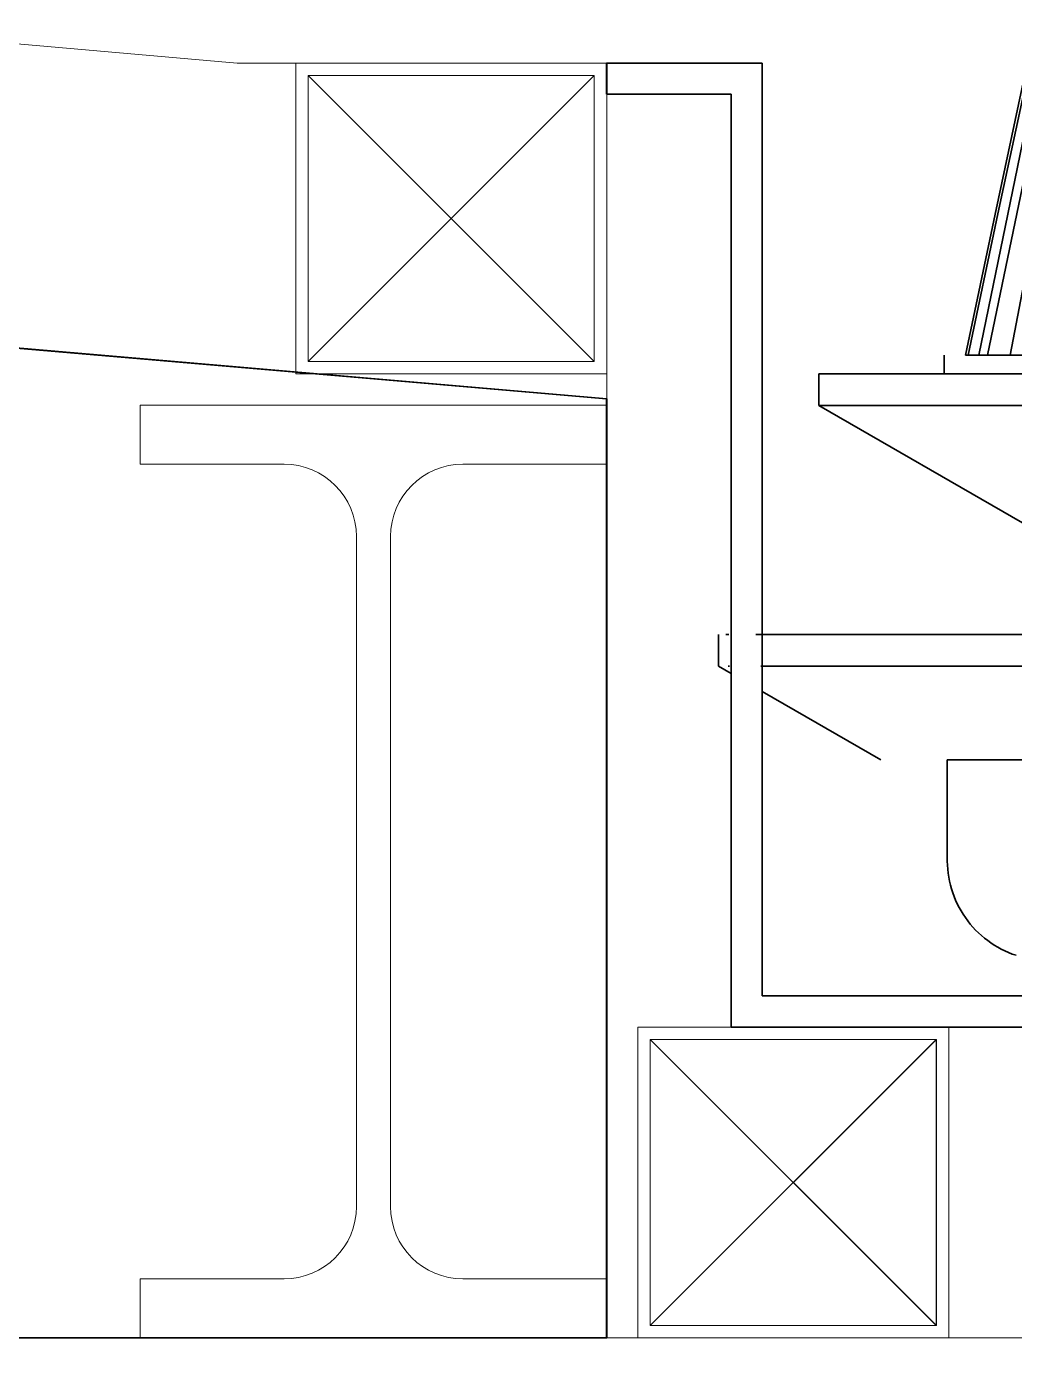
# Model space of a CAD drawing. Header units: millimetres. Extents: x -25371 to 2282244, y -90657 to 147824.
# Drawn here: x 1889756.9 to 1889915.8, y 2168.8 to 2383.1 of the extents above; entities that cross this region are included whole.
import ezdxf

# ---------------------------------------------------------------- set-up
doc = ezdxf.new("R2010")
doc.units = ezdxf.units.MM
doc.layers.add('000 - CONCRETE_COL_HATCH_', color=251, linetype='Continuous')
doc.layers.add('A-GLAZ-CURT', color=2, linetype='Continuous', lineweight=35)
doc.layers.add('P-PIPE', color=2, linetype='Continuous', lineweight=35)

# ---------------------------------------------------------------- blocks, each defined once
blk = doc.blocks.new('DPA_CP_Entrance Canopy Lower - Depth 4200-5687027-VS01 - ELEVATION 4')
at = {"layer": 'A-GLAZ-CURT', "lineweight": 9}
for p, q in [((3941.53, 106950), (1800, 107136.43)), ((4000.96, 106896.02), (1800.96, 107085.52)), ((4000.96, 106950), (3941.53, 106950)), ((3950.96, 106900), (3950.96, 106950)), ((3950.96, 106950), (4000.96, 106950)), ((4000.96, 106950), (4000.96, 106900)), ((4000.96, 106950), (4000.96, 106745)), ((3952.96, 106902), (3952.96, 106948)), ((3952.96, 106902), (3998.96, 106948)), ((3998.96, 106902), (3952.96, 106948)), ((3952.96, 106948), (3998.96, 106948)), ((3998.96, 106948), (3998.96, 106902)), ((3998.96, 106902), (3952.96, 106902)), ((4000.96, 106900), (3950.96, 106900)), ((3925.96, 106895), (4000.96, 106895)), ((3925.96, 106885.5), (3925.96, 106895)), ((4000.96, 106895), (4000.96, 106885.5)), ((3949.08, 106885.5), (3925.96, 106885.5)), ((4000.96, 106885.5), (3977.85, 106885.5)), ((3960.71, 106766.14), (3960.71, 106873.86)), ((3966.21, 106873.86), (3966.21, 106766.14)), ((4005.96, 106745), (4005.96, 106795)), ((4005.96, 106795), (4055.96, 106795)), ((4055.96, 106795), (4055.96, 106745)), ((4007.96, 106747), (4007.96, 106793)), ((4007.96, 106747), (4053.96, 106793)), ((4053.96, 106747), (4007.96, 106793)), ((4007.96, 106793), (4053.96, 106793)), ((4053.96, 106793), (4053.96, 106747)), ((3925.96, 106754.5), (3949.08, 106754.5)), ((3925.96, 106745), (3925.96, 106754.5)), ((3977.85, 106754.5), (4000.96, 106754.5)), ((4000.96, 106754.5), (4000.96, 106745)), ((4320.96, 106745), (1800.96, 106745)), ((4000.96, 106745), (3925.96, 106745)), ((4055.96, 106745), (4005.96, 106745)), ((4053.96, 106747), (4007.96, 106747))]:
    blk.add_line(p, q, dxfattribs=at)
at = {"layer": 'A-GLAZ-CURT'}
for p, q in [((4000.96, 106896.02), (1800.96, 107085.52)), ((1800.96, 107085.52), (4000.96, 106896.02)), ((4000.96, 106896.02), (1800.96, 107084.71)), ((1800.96, 107084.71), (4000.96, 106896.02)), ((4000.96, 106945), (4000.96, 106950)), ((4000.96, 106950), (4025.97, 106950)), ((4025.98, 106950), (4000.96, 106950)), ((4000.96, 106950), (4000.96, 106945)), ((4025.97, 106950), (4025.97, 106800)), ((4025.98, 106800), (4025.98, 106950)), ((4020.97, 106945), (4000.96, 106945)), ((4000.96, 106945), (4020.98, 106945)), ((4020.97, 106795), (4020.97, 106945)), ((4020.98, 106945), (4020.98, 106795)), ((4000.96, 106745), (4000.96, 106896.02)), ((4000.96, 106896.02), (4000.96, 106745)), ((4000.96, 106745), (4000.96, 106896.02)), ((4000.96, 106896.02), (4000.96, 106745)), ((4025.98, 106800), (4260.96, 106800)), ((4260.96, 106800), (4025.98, 106800)), ((4265.96, 106795), (4020.97, 106795)), ((4020.98, 106795), (4265.96, 106795)), ((1800.96, 106745), (4000.96, 106745)), ((4000.96, 106745), (1800.96, 106745)), ((1800.96, 106745), (4000.96, 106745)), ((4000.96, 106745), (1800.96, 106745))]:
    blk.add_line(p, q, dxfattribs=at)
at = {"layer": 'A-GLAZ-CURT', "lineweight": 9}
for centre, start, end in [((3949.08, 106873.86), 0, 90), ((3977.85, 106873.86), 90, 180), ((3949.08, 106766.14), 270, 0), ((3977.85, 106766.14), 180, 270)]:
    blk.add_arc(centre, 11.64, start, end, dxfattribs=at)
blk = doc.blocks.new('DPA_CP_Entrance Canopy Lower - Depth 4200-V69-VS01 - ELEVATION 4')
at = {"layer": 'A-GLAZ-CURT', "lineweight": 9}
for p, q in [((3941.53, 106950), (1800, 107136.43)), ((4000.96, 106896.02), (1800.96, 107085.52)), ((4000.96, 106950), (3941.53, 106950)), ((3950.96, 106900.33), (3950.96, 106950)), ((3950.96, 106950), (4000.96, 106950)), ((4000.96, 106950), (4000.96, 106900)), ((4000.96, 106950), (4000.96, 106745)), ((3952.96, 106902), (3952.96, 106948)), ((3952.96, 106902), (3998.96, 106948)), ((3998.96, 106902), (3952.96, 106948)), ((3952.96, 106948), (3998.96, 106948)), ((3998.96, 106948), (3998.96, 106902)), ((3998.96, 106902), (3952.96, 106902)), ((4000.96, 106900), (3954.81, 106900)), ((4000.96, 106895), (4000.96, 106885.5)), ((4005.95, 106745), (4005.95, 106795)), ((4005.95, 106795), (4055.95, 106795)), ((4055.95, 106795), (4055.95, 106745)), ((4007.95, 106747), (4007.95, 106793)), ((4007.95, 106747), (4053.95, 106793)), ((4053.95, 106747), (4007.95, 106793)), ((4007.95, 106793), (4053.95, 106793)), ((4053.95, 106793), (4053.95, 106747)), ((4000.96, 106754.5), (4000.96, 106745)), ((4320.96, 106745), (1800.96, 106745)), ((4000.96, 106745), (3925.96, 106745)), ((4055.95, 106745), (4005.95, 106745)), ((4053.95, 106747), (4007.95, 106747))]:
    blk.add_line(p, q, dxfattribs=at)
at = {"layer": 'A-GLAZ-CURT'}
for p, q in [((4000.96, 106896.02), (1800.96, 107085.52)), ((1800.96, 107085.52), (4000.96, 106896.02)), ((4000.96, 106945), (4000.96, 106950)), ((4000.96, 106950), (4025.97, 106950)), ((4025.97, 106950), (4000.96, 106950)), ((4000.96, 106950), (4000.96, 106945)), ((4025.97, 106950), (4025.97, 106800)), ((4025.97, 106800), (4025.97, 106950)), ((4020.97, 106945), (4000.96, 106945)), ((4000.96, 106945), (4020.97, 106945)), ((4020.97, 106795), (4020.97, 106945)), ((4020.97, 106945), (4020.97, 106795)), ((4000.96, 106745), (4000.96, 106896.02)), ((4000.96, 106896.02), (4000.96, 106745)), ((4000.96, 106745), (4000.96, 106896.02)), ((4000.96, 106896.02), (4000.96, 106745)), ((4025.98, 106800), (4260.96, 106800)), ((4260.96, 106800), (4025.98, 106800)), ((4265.96, 106795), (4020.97, 106795)), ((4020.97, 106795), (4265.96, 106795)), ((1800.96, 106745), (4000.96, 106745)), ((4000.96, 106745), (1800.96, 106745)), ((1800.96, 106745), (4000.96, 106745)), ((4000.96, 106745), (1800.96, 106745))]:
    blk.add_line(p, q, dxfattribs=at)
blk = doc.blocks.new('DPA_CP_Entrance Canopy Lower - Depth 4200-V70-VS01 - ELEVATION 4')
at = {"layer": 'A-GLAZ-CURT', "lineweight": 9}
for p, q in [((3941.53, 106950), (1800, 107136.43)), ((4000.96, 106896.02), (1800.96, 107085.52)), ((4000.96, 106950), (3941.53, 106950)), ((3950.96, 106900.33), (3950.96, 106950)), ((3950.96, 106950), (4000.96, 106950)), ((4000.96, 106950), (4000.96, 106900)), ((4000.96, 106950), (4000.96, 106745)), ((3952.96, 106902), (3952.96, 106948)), ((3952.96, 106902), (3998.96, 106948)), ((3998.96, 106902), (3952.96, 106948)), ((3952.96, 106948), (3998.96, 106948)), ((3998.96, 106948), (3998.96, 106902)), ((3998.96, 106902), (3952.96, 106902)), ((4000.96, 106900), (3954.81, 106900)), ((4000.96, 106895), (4000.96, 106885.5)), ((4005.95, 106745), (4005.95, 106795)), ((4005.95, 106795), (4055.95, 106795)), ((4055.95, 106795), (4055.95, 106745)), ((4007.95, 106747), (4007.95, 106793)), ((4007.95, 106747), (4053.95, 106793)), ((4053.95, 106747), (4007.95, 106793)), ((4007.95, 106793), (4053.95, 106793)), ((4053.95, 106793), (4053.95, 106747)), ((4000.96, 106754.5), (4000.96, 106745)), ((4320.96, 106745), (1800.96, 106745)), ((4000.96, 106745), (3925.96, 106745)), ((4055.95, 106745), (4005.95, 106745)), ((4053.95, 106747), (4007.95, 106747))]:
    blk.add_line(p, q, dxfattribs=at)
at = {"layer": 'A-GLAZ-CURT'}
for p, q in [((4000.96, 106896.02), (1800.96, 107085.52)), ((1800.96, 107085.52), (4000.96, 106896.02)), ((4000.96, 106945), (4000.96, 106950)), ((4000.96, 106950), (4025.97, 106950)), ((4025.97, 106950), (4000.96, 106950)), ((4000.96, 106950), (4000.96, 106945)), ((4025.97, 106950), (4025.97, 106800)), ((4025.97, 106800), (4025.97, 106950)), ((4020.97, 106945), (4000.96, 106945)), ((4000.96, 106945), (4020.97, 106945)), ((4020.97, 106795), (4020.97, 106945)), ((4020.97, 106945), (4020.97, 106795)), ((4000.96, 106745), (4000.96, 106896.02)), ((4000.96, 106896.02), (4000.96, 106745)), ((4000.96, 106745), (4000.96, 106896.02)), ((4000.96, 106896.02), (4000.96, 106745)), ((4025.98, 106800), (4260.96, 106800)), ((4260.96, 106800), (4025.98, 106800)), ((4265.96, 106795), (4020.97, 106795)), ((4020.97, 106795), (4265.96, 106795)), ((1800.96, 106745), (4000.96, 106745)), ((4000.96, 106745), (1800.96, 106745)), ((1800.96, 106745), (4000.96, 106745)), ((4000.96, 106745), (1800.96, 106745))]:
    blk.add_line(p, q, dxfattribs=at)
blk = doc.blocks.new('DPA_CP_Entrance Canopy Lower - Depth 4200-V71-VS01 - ELEVATION 4')
at = {"layer": 'A-GLAZ-CURT', "lineweight": 9}
for p, q in [((3941.53, 106950), (1800, 107136.43)), ((4000.96, 106896.02), (1800.96, 107085.52)), ((4000.96, 106950), (3941.53, 106950)), ((3950.96, 106900.33), (3950.96, 106950)), ((3950.96, 106950), (4000.96, 106950)), ((4000.96, 106950), (4000.96, 106900)), ((4000.96, 106950), (4000.96, 106745)), ((3952.96, 106902), (3952.96, 106948)), ((3952.96, 106902), (3998.96, 106948)), ((3998.96, 106902), (3952.96, 106948)), ((3952.96, 106948), (3998.96, 106948)), ((3998.96, 106948), (3998.96, 106902)), ((3998.96, 106902), (3952.96, 106902)), ((4000.96, 106900), (3954.81, 106900)), ((4000.96, 106895), (4000.96, 106885.5)), ((4005.95, 106745), (4005.95, 106795)), ((4005.95, 106795), (4055.95, 106795)), ((4055.95, 106795), (4055.95, 106745)), ((4007.95, 106747), (4007.95, 106793)), ((4007.95, 106747), (4053.95, 106793)), ((4053.95, 106747), (4007.95, 106793)), ((4007.95, 106793), (4053.95, 106793)), ((4053.95, 106793), (4053.95, 106747)), ((4000.96, 106754.5), (4000.96, 106745)), ((4320.96, 106745), (1800.96, 106745)), ((4000.96, 106745), (3925.96, 106745)), ((4055.95, 106745), (4005.95, 106745)), ((4053.95, 106747), (4007.95, 106747))]:
    blk.add_line(p, q, dxfattribs=at)
at = {"layer": 'A-GLAZ-CURT'}
for p, q in [((4000.96, 106896.02), (1800.96, 107085.52)), ((1800.96, 107085.52), (4000.96, 106896.02)), ((4000.96, 106945), (4000.96, 106950)), ((4000.96, 106950), (4025.97, 106950)), ((4025.97, 106950), (4000.96, 106950)), ((4000.96, 106950), (4000.96, 106945)), ((4025.97, 106950), (4025.97, 106800)), ((4025.97, 106800), (4025.97, 106950)), ((4020.97, 106945), (4000.96, 106945)), ((4000.96, 106945), (4020.97, 106945)), ((4020.97, 106795), (4020.97, 106945)), ((4020.97, 106945), (4020.97, 106795)), ((4000.96, 106745), (4000.96, 106896.02)), ((4000.96, 106896.02), (4000.96, 106745)), ((4000.96, 106745), (4000.96, 106896.02)), ((4000.96, 106896.02), (4000.96, 106745)), ((4025.98, 106800), (4260.96, 106800)), ((4260.96, 106800), (4025.98, 106800)), ((4265.96, 106795), (4020.97, 106795)), ((4020.97, 106795), (4265.96, 106795)), ((1800.96, 106745), (4000.96, 106745)), ((4000.96, 106745), (1800.96, 106745)), ((1800.96, 106745), (4000.96, 106745)), ((4000.96, 106745), (1800.96, 106745))]:
    blk.add_line(p, q, dxfattribs=at)
blk = doc.blocks.new('DPA_CP_Entrance Canopy Lower - Depth 4200-V72-VS01 - ELEVATION 4')
at = {"layer": 'A-GLAZ-CURT', "lineweight": 9}
for p, q in [((3941.52, 106950), (1800, 107136.43)), ((4000.96, 106896.02), (1800.96, 107085.52)), ((4000.96, 106950), (3941.52, 106950)), ((3950.96, 106900.33), (3950.96, 106950)), ((3950.96, 106950), (4000.96, 106950)), ((4000.96, 106950), (4000.96, 106900)), ((4000.96, 106950), (4000.96, 106745)), ((3952.96, 106902), (3952.96, 106948)), ((3952.96, 106902), (3998.96, 106948)), ((3998.96, 106902), (3952.96, 106948)), ((3952.96, 106948), (3998.96, 106948)), ((3998.96, 106948), (3998.96, 106902)), ((3998.96, 106902), (3952.96, 106902)), ((4000.96, 106900), (3954.81, 106900)), ((4000.96, 106895), (4000.96, 106885.5)), ((4005.95, 106745), (4005.95, 106795)), ((4005.95, 106795), (4055.95, 106795)), ((4055.95, 106795), (4055.95, 106745)), ((4007.95, 106747), (4007.95, 106793)), ((4007.95, 106747), (4053.95, 106793)), ((4053.95, 106747), (4007.95, 106793)), ((4007.95, 106793), (4053.95, 106793)), ((4053.95, 106793), (4053.95, 106747)), ((4000.96, 106754.5), (4000.96, 106745)), ((4320.96, 106745), (1800.96, 106745)), ((4000.96, 106745), (3925.96, 106745)), ((4055.95, 106745), (4005.95, 106745)), ((4053.95, 106747), (4007.95, 106747))]:
    blk.add_line(p, q, dxfattribs=at)
at = {"layer": 'A-GLAZ-CURT'}
for p, q in [((4000.96, 106896.02), (1800.96, 107085.52)), ((1800.96, 107085.52), (4000.96, 106896.02)), ((4000.96, 106945), (4000.96, 106950)), ((4000.96, 106950), (4025.97, 106950)), ((4025.97, 106950), (4000.96, 106950)), ((4000.96, 106950), (4000.96, 106945)), ((4025.97, 106950), (4025.97, 106800)), ((4025.97, 106800), (4025.97, 106950)), ((4020.97, 106945), (4000.96, 106945)), ((4000.96, 106945), (4020.97, 106945)), ((4020.97, 106795), (4020.97, 106945)), ((4020.97, 106945), (4020.97, 106795)), ((4000.96, 106745), (4000.96, 106896.02)), ((4000.96, 106896.02), (4000.96, 106745)), ((4000.96, 106745), (4000.96, 106896.02)), ((4000.96, 106896.02), (4000.96, 106745)), ((4025.98, 106800), (4260.96, 106800)), ((4260.96, 106800), (4025.98, 106800)), ((4265.96, 106795), (4020.97, 106795)), ((4020.97, 106795), (4265.96, 106795)), ((1800.96, 106745), (4000.96, 106745)), ((4000.96, 106745), (1800.96, 106745)), ((1800.96, 106745), (4000.96, 106745)), ((4000.96, 106745), (1800.96, 106745))]:
    blk.add_line(p, q, dxfattribs=at)
blk = doc.blocks.new('DPA_CP_Entrance Canopy Lower - Depth 4200-V73-VS01 - ELEVATION 4')
at = {"layer": 'A-GLAZ-CURT', "lineweight": 9}
for p, q in [((3941.52, 106950), (1800, 107136.43)), ((4000.96, 106896.02), (1800.96, 107085.52)), ((4000.96, 106950), (3941.52, 106950)), ((3950.96, 106900.33), (3950.96, 106950)), ((3950.96, 106950), (4000.96, 106950)), ((4000.96, 106950), (4000.96, 106900)), ((4000.96, 106950), (4000.96, 106745)), ((3952.96, 106902), (3952.96, 106948)), ((3952.96, 106902), (3998.96, 106948)), ((3998.96, 106902), (3952.96, 106948)), ((3952.96, 106948), (3998.96, 106948)), ((3998.96, 106948), (3998.96, 106902)), ((3998.96, 106902), (3952.96, 106902)), ((4000.96, 106900), (3954.81, 106900)), ((4000.96, 106895), (4000.96, 106885.5)), ((4005.95, 106745), (4005.95, 106795)), ((4005.95, 106795), (4055.95, 106795)), ((4055.95, 106795), (4055.95, 106745)), ((4007.95, 106747), (4007.95, 106793)), ((4007.95, 106747), (4053.95, 106793)), ((4053.95, 106747), (4007.95, 106793)), ((4007.95, 106793), (4053.95, 106793)), ((4053.95, 106793), (4053.95, 106747)), ((4000.96, 106754.5), (4000.96, 106745)), ((4320.96, 106745), (1800.96, 106745)), ((4000.96, 106745), (3925.96, 106745)), ((4055.95, 106745), (4005.95, 106745)), ((4053.95, 106747), (4007.95, 106747))]:
    blk.add_line(p, q, dxfattribs=at)
at = {"layer": 'A-GLAZ-CURT'}
for p, q in [((4000.95, 106896.02), (1800.95, 107085.52)), ((1800.95, 107085.52), (4000.95, 106896.02)), ((4000.95, 106945), (4000.95, 106950)), ((4000.95, 106950), (4025.97, 106950)), ((4025.97, 106950), (4000.96, 106950)), ((4000.96, 106950), (4000.96, 106945)), ((4025.97, 106950), (4025.97, 106858.09)), ((4025.97, 106800), (4025.97, 106950)), ((4020.97, 106945), (4000.95, 106945)), ((4000.96, 106945), (4020.97, 106945)), ((4020.97, 106858.09), (4020.97, 106945)), ((4020.97, 106945), (4020.97, 106795)), ((4000.95, 106745), (4000.95, 106896.02)), ((4000.95, 106896.02), (4000.95, 106745)), ((4000.96, 106745), (4000.96, 106896.02)), ((4000.96, 106896.02), (4000.96, 106745)), ((4020.97, 106795), (4020.97, 106851.89)), ((4025.97, 106849.07), (4025.97, 106800)), ((4025.98, 106800), (4089.57, 106800)), ((4260.96, 106800), (4025.98, 106800)), ((4089.57, 106795), (4020.97, 106795)), ((4020.97, 106795), (4265.96, 106795)), ((1800.95, 106745), (4000.95, 106745)), ((4000.95, 106745), (1800.95, 106745)), ((1800.96, 106745), (4000.96, 106745)), ((4000.96, 106745), (1800.96, 106745))]:
    blk.add_line(p, q, dxfattribs=at)
blk = doc.blocks.new('ø100 RD_ - ø100 RD_-4180713-VS01 - ELEVATION 4')
at = {"layer": 'P-PIPE'}
for p, q in [((4055.2, 106903.02), (4055.2, 106900)), ((4062.76, 106903.02), (4058.64, 106903.02)), ((4058.83, 106903.02), (4062.95, 106903.02)), ((4059.05, 106903.02), (4063.12, 106903.02)), ((4062.95, 106903.02), (4059.45, 106903.02)), ((4064.6, 106903.02), (4060.78, 106903.02)), ((4061.56, 106903.02), (4062.95, 106903.02)), ((4062.21, 106903.02), (4066.11, 106903.02)), ((4062.8, 106903.02), (4089.85, 106903.02)), ((4069.72, 106903.02), (4065.82, 106903.02)), ((4066.11, 106903.02), (4069.72, 106903.02)), ((4069.96, 106903.02), (4066.28, 106903.02)), ((4035.05, 106900), (4035.05, 106894.96)), ((4235.24, 106900), (4035.05, 106900)), ((4035.05, 106900), (4076.63, 106900)), ((4232.6, 106900), (4039.08, 106900)), ((4040.25, 106900), (4079.27, 106900)), ((4089.85, 106900), (4055.2, 106900)), ((4055.58, 106900), (4222.02, 106900)), ((4062.07, 106900), (4063.79, 106900)), ((4175.29, 106900), (4062.91, 106900)), ((4064.41, 106900), (4094.33, 106900)), ((4035.05, 106894.96), (4067.81, 106876.05)), ((4064.58, 106894.96), (4035.05, 106894.96)), ((4035.05, 106894.96), (4076.63, 106894.96)), ((4076.63, 106894.96), (4035.05, 106894.96)), ((4035.05, 106894.96), (4235.24, 106894.96)), ((4235.24, 106894.96), (4064.71, 106894.96)), ((4018.94, 106858.09), (4018.94, 106853.02)), ((4020.13, 106858.09), (4020.58, 106858.09)), ((4024.91, 106858.09), (4245.82, 106858.09)), ((4066.06, 106858.09), (4026.4, 106858.09)), ((4261.24, 106858.09), (4066.06, 106858.09)), ((4018.94, 106853.02), (4020.97, 106851.84)), ((4020.7, 106853.02), (4020.48, 106853.02)), ((4025.75, 106853.02), (4245.82, 106853.02)), ((4066.06, 106853.02), (4025.76, 106853.02)), ((4261.14, 106853.02), (4066.06, 106853.02)), ((4025.98, 106848.95), (4045.04, 106837.95)), ((4055.72, 106837.95), (4055.72, 106821.83)), ((4090.19, 106837.95), (4055.72, 106837.95)), ((4056.11, 106837.95), (4063.69, 106837.95)), ((4064.38, 106837.95), (4221.68, 106837.95))]:
    blk.add_line(p, q, dxfattribs=at)
at = {"layer": 'P-PIPE', "flags": 128}
for points in [[(4058.64, 106903.02), (4063.44, 106925.69), (4068.25, 106948.35)], [(4068.7, 106948.45), (4063.87, 106925.74), (4059.05, 106903.02)], [(4060.78, 106903.02), (4065.44, 106925.69), (4070.1, 106948.35)], [(4071.63, 106948.45), (4066.92, 106925.74), (4062.21, 106903.02)], [(4065.82, 106903.02), (4070.19, 106925.69), (4074.56, 106948.35)], [(4066.77, 106806.53), (4066.16, 106806.74), (4065.57, 106806.98), (4064.98, 106807.25), (4064.4, 106807.53), (4063.83, 106807.84), (4063.28, 106808.17), (4062.74, 106808.53), (4062.22, 106808.9), (4061.71, 106809.3), (4061.21, 106809.71), (4060.74, 106810.15), (4060.28, 106810.6), (4059.84, 106811.07), (4059.42, 106811.56), (4059.02, 106812.07), (4058.64, 106812.59), (4058.28, 106813.12), (4057.94, 106813.67), (4057.63, 106814.23), (4057.33, 106814.81), (4057.06, 106815.39), (4056.82, 106815.99), (4056.6, 106816.59), (4056.4, 106817.21), (4056.23, 106817.83), (4056.08, 106818.46), (4055.96, 106819.09), (4055.86, 106819.73), (4055.79, 106820.37), (4055.74, 106821.01), (4055.72, 106821.66), (4055.72, 106821.83)]]:
    blk.add_lwpolyline(points, dxfattribs=at)
blk = doc.blocks.new('C-1-VS01_REV00_20260616-140725_ELEVATION_4_EX')
at = {"layer": '000 - CONCRETE_COL_HATCH_'}
h = blk.add_hatch(dxfattribs=at)
h.set_pattern_fill('AR-CONC', color=256, scale=0.05, angle=-2e-15)
h.paths.add_polyline_path([(16572.78, 106950), (14053.64, 107184.7), (14054.29, 106600), (16572.78, 106600)])
h.paths.add_polyline_path([(15271.82, 105750), (15271.82, 103600), (16721.82, 103600), (16721.82, 108700), (14053.64, 108700), (14053.64, 107184.7), (14053.64, 103600), (14171.82, 103600), (14171.82, 105750)])
h = blk.add_hatch(dxfattribs=at)
h.set_pattern_fill('ANSI31', color=256, angle=-2e-15)
h.paths.add_polyline_path([(16572.79, 106950), (14053.64, 107184.7), (14054.29, 106600), (16572.79, 106600)])
h.paths.add_polyline_path([(15271.83, 105750), (15271.83, 103600), (16721.82, 103600), (16721.82, 108700), (14053.64, 108700), (14053.64, 107184.7), (14053.64, 103600), (14171.83, 103600), (14171.83, 105750)])
at = {"layer": 'A-GLAZ-CURT'}
for name in ['DPA_CP_Entrance Canopy Lower - Depth 4200-5687027-VS01 - ELEVATION 4', 'DPA_CP_Entrance Canopy Lower - Depth 4200-V69-VS01 - ELEVATION 4', 'DPA_CP_Entrance Canopy Lower - Depth 4200-V70-VS01 - ELEVATION 4', 'DPA_CP_Entrance Canopy Lower - Depth 4200-V71-VS01 - ELEVATION 4', 'DPA_CP_Entrance Canopy Lower - Depth 4200-V72-VS01 - ELEVATION 4', 'DPA_CP_Entrance Canopy Lower - Depth 4200-V73-VS01 - ELEVATION 4']:
    blk.add_blockref(name, (12221.82, 0), dxfattribs=at)
at = {"layer": 'P-PIPE'}
blk.add_blockref('ø100 RD_ - ø100 RD_-4180713-VS01 - ELEVATION 4', (12221.82, 0), dxfattribs=at)

msp = doc.modelspace()

# ---------------------------------------------------------------- block references
msp.add_blockref('C-1-VS01_REV00_20260616-140725_ELEVATION_4_EX', (1873627.43, -104572.744))

doc.saveas('drawing.dxf')
